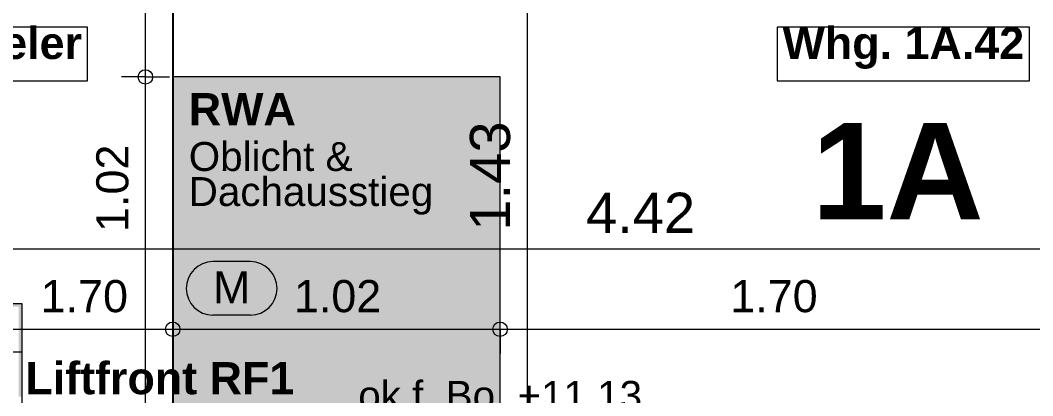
# Model space of a CAD drawing. Header units: metres. Extents: x 0.003 to 0.843, y 0.003 to 0.597.
# Drawn here: x 0.4587 to 0.5218, y 0.391 to 0.4143 of the extents above; entities that cross this region are included whole.
import ezdxf

# ---------------------------------------------------------------- set-up
doc = ezdxf.new("R2010")
doc.units = ezdxf.units.M
for name, pattern in [('AUSGEZOGEN', [0]), ('RAND', [44.449999999999996, 12.7, -6.35, 12.7, -6.35, 0, -6.35]), ('STRICHPUNKT', [25.4, 12.7, -6.35, 0, -6.35]), ('VERDECKT', [9.524999999999999, 6.35, -3.175])]:
    doc.linetypes.add(name, pattern=pattern)
for name, color, linetype, lineweight in [('Bodenplatte', 7, 'AUSGEZOGEN', 18), ('Brand Text', 40, 'AUSGEZOGEN', 18), ('Daemmung', 7, 'AUSGEZOGEN', 18), ('Decke', 7, 'AUSGEZOGEN', 35), ('Elektro Text', 2, 'AUSGEZOGEN', 18), ('Raumbezeichnung', 7, 'AUSGEZOGEN', 18), ('Schnittbegrenzung', 7, 'AUSGEZOGEN', 13), ('Text Koten', 7, 'AUSGEZOGEN', 25), ('Text Werkplan Ausfuehrung', 7, 'AUSGEZOGEN', 25), ('Vermassung Decke', 180, 'VERDECKT', 25), ('Werkplan- Ausfuehrungsmasse', 7, 'AUSGEZOGEN', 13)]:
    doc.layers.add(name, color=color, linetype=linetype, lineweight=lineweight)
doc.styles.add('ARIAL', font='ARIAL.TTF')

msp = doc.modelspace()

# ---------------------------------------------------------------- hatches: boundary and pattern name
at = {"layer": 'Daemmung', "linetype": 'VERDECKT', "lineweight": 18, "true_color": 0xffe0e0}
msp.add_hatch(color=254, dxfattribs=at).paths.add_polyline_path([(0.4341599903628233, 0.3214973598660222), (0.494359989017249, 0.3214973598660222), (0.494359989017249, 0.3216973598615518), (0.4343599903583528, 0.3216973598615518), (0.4343599903583528, 0.3964973581896415), (0.4585599898174405, 0.3964973581896415), (0.4585599898174405, 0.3908973583148113), (0.4587599898129703, 0.3908973583148113), (0.4587599898129703, 0.3966973581851712), (0.4341599903628233, 0.3966973581851712)])
at = {"layer": 'Decke', "linetype": 'RAND', "lineweight": 18, "true_color": 0xedf5de}
msp.add_hatch(color=7, dxfattribs=at).paths.add_polyline_path([(0.4681599896028643, 0.4107973578700115), (0.4681599896028643, 0.3903973583259872), (0.4885599891468887, 0.3903973583259872), (0.4885599891468887, 0.4107973578700115)])

# ---------------------------------------------------------------- linework, layer by layer
at = {"layer": 'Bodenplatte', "color": 92, "linetype": 'VERDECKT', "lineweight": 18, "true_color": 0x00c600}
for p, q in [((0.4341599903628233, 0.3966973581851712), (0.4587599898129703, 0.3966973581851712)), ((0.4587599898129703, 0.3966973581851712), (0.4587599898129703, 0.3902973583282223)), ((0.4341599903628233, 0.3936973582522264), (0.4587599898129703, 0.3936973582522264))]:
    msp.add_line(p, q, dxfattribs=at)
at = {"layer": 'Decke', "color": 92, "linetype": 'RAND', "lineweight": 18, "true_color": 0x00c600}
for p, q in [((0.4885599891468887, 0.4107973578700115), (0.4681599896028643, 0.4107973578700115)), ((0.4681599896028643, 0.4107973578700115), (0.4681599896028643, 0.3903973583259872)), ((0.4885599891468887, 0.3903973583259872), (0.4885599891468887, 0.4107973578700115))]:
    msp.add_line(p, q, dxfattribs=at)
at = {"layer": 'Elektro Text', "color": 40, "linetype": 'AUSGEZOGEN', "lineweight": 18}
for p, q in [((0.4729973709451108, 0.3993065483709352), (0.4706699493991284, 0.3993065483709352)), ((0.4729973709451108, 0.3959732151170747), (0.4706699493991284, 0.3959732151170747))]:
    msp.add_line(p, q, dxfattribs=at)
for centre, start, end in [((0.4706699493991284, 0.3976398817440049), 90, 270), ((0.4729973709451108, 0.3976398817440049), 270, 90)]:
    msp.add_arc(centre, 0.001666666626930237, start, end, dxfattribs=at)
at = {"layer": 'Raumbezeichnung', "color": 7, "linetype": 'AUSGEZOGEN', "lineweight": 18}
for points in [[(0.4351599903404714, 0.4105640245096079), (0.4628416633903982, 0.4105640245096079), (0.4628416633903982, 0.4138973577634684), (0.4351599903404714, 0.4138973577634684), (0.4351599903404714, 0.4105640245096079)], [(0.5058266554276156, 0.4105640245096079), (0.5215519848267245, 0.4105640245096079), (0.5215519848267245, 0.4138973577634684), (0.5058266554276156, 0.4138973577634684), (0.5058266554276156, 0.4105640245096079)]]:
    msp.add_lwpolyline(points, dxfattribs=at)
at = {"layer": 'Schnittbegrenzung', "color": 14, "linetype": 'STRICHPUNKT', "lineweight": 25, "true_color": 0xb20000}
msp.add_line((0.4681599896028643, 0.584599987000227), (0.4681599896028643, 0.2560973613278256), dxfattribs=at)
at = {"layer": 'Vermassung Decke', "color": 92, "linetype": 'AUSGEZOGEN', "lineweight": 13, "true_color": 0x00c600}
for p, q in [((0.4664599896408622, 0.4107973578700115), (0.4664599896408622, 0.4148973577783694)), ((0.4664599896408621, 0.4107973578700116), (0.4649599896278236, 0.4107973578700116)), ((0.4664599896408621, 0.4107973578700116), (0.4679599866326604, 0.4107973578700116)), ((0.4664599896408622, 0.4107973578700115), (0.4664599896408622, 0.4107973578700115)), ((0.4664599896408622, 0.3903973583259872), (0.4664599896408622, 0.4107973578700115)), ((0.4681599896028643, 0.395097358220934), (0.4681599896028643, 0.3965973582339725)), ((0.4885599891468887, 0.395097358220934), (0.4885599891468887, 0.3965973582339725)), ((0.4681599896028643, 0.395097358220934), (0.4681599896028643, 0.3935973612291357)), ((0.4681599896028643, 0.395097358220934), (0.4681599896028643, 0.395097358220934)), ((0.4681599896028643, 0.395097358220934), (0.4885599891468887, 0.395097358220934)), ((0.4885599891468887, 0.395097358220934), (0.4885599891468887, 0.3935973612291357)), ((0.4885599891468887, 0.395097358220934), (0.4885599891468887, 0.395097358220934)), ((0.4885599891468887, 0.395097358220934), (0.5225599883869297, 0.395097358220934))]:
    msp.add_line(p, q, dxfattribs=at)
msp.add_lwpolyline([(0.4341599903628233, 0.395097358220934), (0.4578942295292587, 0.3950973582209339), (0.4578942295292587, 0.3950973582209339), (0.4681599896028643, 0.395097358220934)], dxfattribs=at)
for centre in [(0.4664599896408621, 0.4107973578700116), (0.4681599896028643, 0.395097358220934), (0.4885599891468887, 0.395097358220934)]:
    msp.add_circle(centre, 0.0004500000039115548, dxfattribs=at)
at = {"layer": 'Werkplan- Ausfuehrungsmasse', "color": 7, "linetype": 'AUSGEZOGEN', "lineweight": 13}
for p, q in [((0.4902599891088907, 0.3862973584176293), (0.4902599891088907, 0.4148973577783694)), ((0.4341599903628227, 0.4000973581091752), (0.5225599883869295, 0.4000973581091752))]:
    msp.add_line(p, q, dxfattribs=at)

# ---------------------------------------------------------------- texts
at = {"layer": 'Brand Text', "color": 240, "linetype": 'AUSGEZOGEN', "lineweight": 18, "char_height": 0.002, "width": 0.001, "attachment_point": 7, "style": 'ARIAL'}
for s, insert in [('\\fArial|i0|b1|c0|p0;RWA', (0.4691599895805125, 0.4077973579370669)), ('\\fArial|i0|b1|c0|p0;Liftfront\\~RF1', (0.4589794520102264, 0.3910260998297763))]:
    msp.add_mtext(s, dxfattribs=dict(at, insert=insert))
at = {"layer": 'Elektro Text', "color": 40, "linetype": 'AUSGEZOGEN', "lineweight": 18, "insert": (0.4706699493991284, 0.3967065484141485), "char_height": 0.002, "width": 0.001, "attachment_point": 7, "style": 'ARIAL'}
msp.add_mtext('M', dxfattribs=at)
at = {"layer": 'Raumbezeichnung', "color": 7, "linetype": 'AUSGEZOGEN', "lineweight": 18, "char_height": 0.002, "width": 0.001, "attachment_point": 7, "style": 'ARIAL'}
for s, insert in [('\\fArial|i0|b1|c0|p0;Whg.\\~1A.41\\~Käufeler', (0.4354933236837387, 0.4112973578588358)), ('\\fArial|i0|b1|c0|p0;Whg.\\~1A.42', (0.506159988770883, 0.4112973578588358))]:
    msp.add_mtext(s, dxfattribs=dict(at, insert=insert))
at = {"layer": 'Raumbezeichnung', "color": 7, "linetype": 'AUSGEZOGEN', "lineweight": 50, "insert": (0.5079789125660221, 0.4019362764653202), "char_height": 0.006, "width": 0.003, "attachment_point": 7, "style": 'ARIAL'}
msp.add_mtext('\\fArial|i0|b1|c0|p0;1A', dxfattribs=at)
at = {"layer": 'Text Koten', "color": 7, "linetype": 'AUSGEZOGEN', "lineweight": 18, "insert": (0.479724137360636, 0.3900573582043448), "char_height": 0.001799999952316284, "width": 0.0008999999761581421, "attachment_point": 7, "style": 'ARIAL'}
msp.add_mtext('ok\\~f.\\~Bo.\\~+11.13', dxfattribs=at)
at = {"layer": 'Text Werkplan Ausfuehrung', "color": 7, "linetype": 'AUSGEZOGEN', "lineweight": 18, "char_height": 0.001799999952316284, "width": 0.0008999999761581421, "attachment_point": 7, "style": 'ARIAL'}
for s, insert in [('Oblicht\\~&\\~', (0.4691599895805125, 0.4049240247299459)), ('Dachausstieg', (0.4691599894624918, 0.4022240246822625))]:
    msp.add_mtext(s, dxfattribs=dict(at, insert=insert))
at = {"layer": 'Vermassung Decke', "color": 92, "linetype": 'AUSGEZOGEN', "lineweight": 18, "true_color": 0x00c600, "insert": (0.4654258832519708, 0.401152064790695), "char_height": 0.002, "width": 0.001, "attachment_point": 7, "rotation": 90.00000250447816, "style": 'ARIAL'}
msp.add_mtext('1.02', dxfattribs=at)
at = {"layer": 'Vermassung Decke', "color": 92, "linetype": 'AUSGEZOGEN', "lineweight": 18, "true_color": 0x00c600, "char_height": 0.002, "width": 0.001, "attachment_point": 7, "style": 'ARIAL'}
for s, insert in [('1.70', (0.4599372395271131, 0.3961314646098253)), ('1.02', (0.4757146961390977, 0.3961314646098253)), ('1.70', (0.5029078741371638, 0.3961314646098253))]:
    msp.add_mtext(s, dxfattribs=dict(at, insert=insert))
at = {"layer": 'Werkplan- Ausfuehrungsmasse', "color": 7, "linetype": 'AUSGEZOGEN', "lineweight": 25, "insert": (0.4892156507966264, 0.4012330439306893), "char_height": 0.0025, "width": 0.00125, "attachment_point": 7, "rotation": 90.00000250447816, "style": 'ARIAL'}
msp.add_mtext('1.43', dxfattribs=at)
at = {"layer": 'Werkplan- Ausfuehrungsmasse', "color": 7, "linetype": 'AUSGEZOGEN', "lineweight": 25, "insert": (0.493914978183289, 0.4010973580868236), "char_height": 0.0025, "width": 0.00125, "attachment_point": 7, "style": 'ARIAL'}
msp.add_mtext('4.42', dxfattribs=at)

doc.saveas('drawing.dxf')
